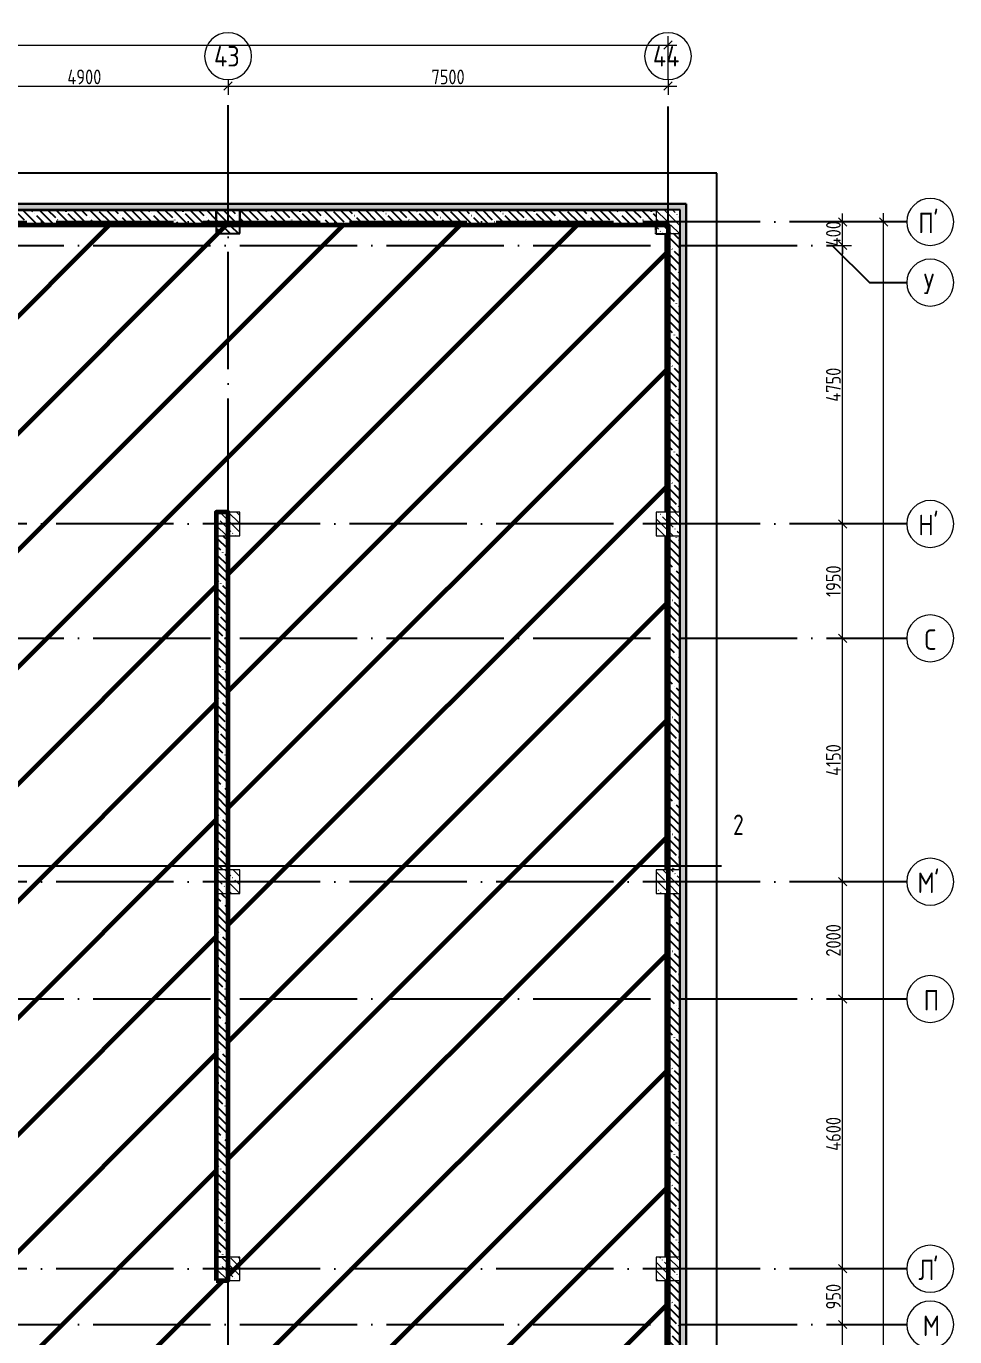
# Model space of a CAD drawing. Header units: millimetres. Extents: x -68946 to 288321, y -402657 to 324925.
# Drawn here: x 154565 to 170394, y 156962 to 179310 of the extents above; entities that cross this region are included whole.
import ezdxf

# ---------------------------------------------------------------- set-up
doc = ezdxf.new("R2010")
doc.units = ezdxf.units.MM
doc.linetypes.add('ADSK_Линия сетки', pattern=[2500, 2000, -250, 0, -250])
doc.linetypes.add('ADSK_Штриховая_ш3 п1_5', pattern=[22.5, 15, -7.5])
doc.layers.get('Defpoints').update_dxf_attribs({"color": 250})
for name, color, linetype, lineweight in [('3.4) ПТ-5         4 вып', 150, 'Continuous', 60), ('A-ANNO-DIMS', 250, 'Continuous', 9), ('A-DETL-1', 250, 'Continuous', 53), ('A-WALL', 250, 'Continuous', 9), ('A-WALL-1', 250, 'Continuous', 50), ('A-WALL-2', 250, 'Continuous', 5), ('G-ANNO-SYMB-3', 250, 'Continuous', 9), ('I-WALL-1', 250, 'Continuous', 5), ('S-COLS-1', 250, 'Continuous', 5), ('S-COLS-2', 250, 'Continuous', 5), ('Оси', 250, 'Continuous', 9), ('Оси-1', 250, 'ADSK_Линия сетки', 9)]:
    doc.layers.add(name, color=color, linetype=linetype, lineweight=lineweight)
doc.layers.add('A-AREA-1', color=4, linetype='ADSK_Штриховая_ш3 п1_5', lineweight=25, true_color=0x00ffff)
doc.styles.add('GOST Common', font='', dxfattribs={"width": 0.9, "height": 350})
doc.styles.add('GOST Common_1', font='', dxfattribs={"width": 0.9, "height": 250})
doc.styles.add('А3', font='ГОСТ тип А.ttf')
doc.styles.get('GOST Common').set_extended_font_data('GOST Common')
doc.styles.get('GOST Common_1').set_extended_font_data('GOST Common')
doc.dimstyles.new('ADSK_Основной_2_5_мм', dxfattribs={"dimscale": 304.8, "dimtxt": 0.824897, "dimasz": 0.463911, "dimexe": 0.492126, "dimexo": 0.001615, "dimgap": 0.098425, "dimtad": 1, "dimdec": 0, "dimlfac": 304.8, "dimdsep": 46, "dimtxsty": 'GOST Common_1', "dimblk1": 'OBLIQUE', "dimblk2": 'OBLIQUE', "dimsah": 1, "dimcen": 0.09, "dimdle": 0.492126, "dimazin": 0, "dimtfac": 1, "dimtdec": 4, "dimtix": 1, "dimtmove": 0, "dimatfit": 3, "dimfxl": 1, "dimtvp": 1, "dimtolj": 1, "dimtzin": 0, "dimlwd": 9, "dimlwe": 9, "dimarcsym": 2})
pattern_1 = [(135, (12755.58, 117197.27), (-142.5612, -142.5612), []), (135, (12898.14, 117197.27), (-142.5612, -142.5612), [252.016, -50.403, 3.353, -47.05])]
pattern_2 = [(0, (12755.58, 117197.27), (120.968, 69.841), [80.645, -161.29]), (120, (12755.58, 117197.27), (-120.96808, 69.84086), [80.645, -161.29]), (60, (12755.58, 117197.27), (-8e-05, 139.68186), [0, -161.29, 80.645, 0])]

# ---------------------------------------------------------------- blocks, each defined once
blk = doc.blocks.new('BSC_Колонна _Прямоугольная - 400x400-V16-АР1_Маркировочный план подвала_ Блок 2_ 3')
at = {"layer": 'S-COLS-1'}
h = blk.add_hatch(dxfattribs=at)
h.set_pattern_fill('FP_26', color=256, style=0, pattern_type=2)
h.set_pattern_definition([(135, (-152750, -58775), (-142.56192, -142.56192), []), (135, (-152607.44, -58775), (-142.56192, -142.56192), [252.016, -50.403, 3.353, -47.05])])
h.paths.add_polyline_path([(-200, -200), (200, -200), (200, 200), (-200, 200)])
at = {"layer": 'S-COLS-2'}
for p, q in [((200, 200), (-200, 200)), ((-200, 200), (-200, -200)), ((200, -200), (200, 200)), ((-200, -200), (200, -200))]:
    blk.add_line(p, q, dxfattribs=at)
blk = doc.blocks.new('BSC_Колонна _Прямоугольная - 400x400-V17-АР1_Маркировочный план подвала_ Блок 2_ 3')
at = {"layer": 'S-COLS-1'}
h = blk.add_hatch(dxfattribs=at)
h.set_pattern_fill('FP_27', color=256, style=0, pattern_type=2)
h.set_pattern_definition([(135, (-152750, -53625.12), (-142.56192, -142.56192), []), (135, (-152607.44, -53625.12), (-142.56192, -142.56192), [252.016, -50.403, 3.353, -47.05])])
h.paths.add_polyline_path([(-200, -200), (200, -200), (200, 200), (-200, 200), (-200, -46)])
at = {"layer": 'S-COLS-2'}
for p, q in [((200, 200), (-200, 200)), ((-200, 200), (-200, -200)), ((200, -200), (200, 200)), ((-200, -200), (200, -200))]:
    blk.add_line(p, q, dxfattribs=at)
blk = doc.blocks.new('BSC_Колонна _Прямоугольная - 400x400-V21-АР1_Маркировочный план подвала_ Блок 2_ 3')
at = {"layer": 'S-COLS-1'}
h = blk.add_hatch(dxfattribs=at)
h.set_pattern_fill('FP_31', color=256, style=0, pattern_type=2)
h.set_pattern_definition([(135, (-145250, -53625.12), (-142.56192, -142.56192), []), (135, (-145107.44, -53625.12), (-142.56192, -142.56192), [252.016, -50.403, 3.353, -47.05])])
h.paths.add_polyline_path([(-200, -200), (200, -200), (200, 200), (-200, 200), (-200, -46)])
at = {"layer": 'S-COLS-2'}
for p, q in [((200, 200), (-200, 200)), ((-200, 200), (-200, -200)), ((200, -200), (200, 200)), ((-200, -200), (200, -200))]:
    blk.add_line(p, q, dxfattribs=at)
blk = doc.blocks.new('BSC_Колонна _Прямоугольная - 400x400-V24-АР1_Маркировочный план подвала_ Блок 2_ 3')
at = {"layer": 'S-COLS-1'}
h = blk.add_hatch(dxfattribs=at)
h.set_pattern_fill('FP_34', color=256, style=0, pattern_type=2)
h.set_pattern_definition([(135, (-145250, -47525), (-142.56192, -142.56192), []), (135, (-145107.44, -47525), (-142.56192, -142.56192), [252.016, -50.403, 3.353, -47.05])])
h.paths.add_polyline_path([(-200, -200), (200, -200), (200, 200), (-200, 200)])
at = {"layer": 'S-COLS-2'}
for p, q in [((200, 200), (-200, 200)), ((-200, 200), (-200, -200)), ((200, -200), (200, 200)), ((-200, -200), (200, -200))]:
    blk.add_line(p, q, dxfattribs=at)
blk = doc.blocks.new('BSC_Колонна _Прямоугольная - 400x400-V91-АР1_Маркировочный план подвала_ Блок 2_ 3')
at = {"layer": 'S-COLS-1'}
h = blk.add_hatch(dxfattribs=at)
h.set_pattern_fill('FP_101', color=256, style=0, pattern_type=2)
h.set_pattern_definition([(135, (-152750, -40925), (-142.56192, -142.56192), []), (135, (-152607.44, -40925), (-142.56192, -142.56192), [252.016, -50.403, 3.353, -47.05])])
h.paths.add_polyline_path([(-200, -200), (200, -200), (200, 200), (-200, 200)])
at = {"layer": 'S-COLS-2'}
for p, q in [((200, 200), (-200, 200)), ((-200, 200), (-200, -200)), ((200, -200), (200, 200)), ((-200, -200), (200, -200))]:
    blk.add_line(p, q, dxfattribs=at)
blk = doc.blocks.new('BSC_Колонна _Прямоугольная - 400x400-V92-АР1_Маркировочный план подвала_ Блок 2_ 3')
at = {"layer": 'S-COLS-1'}
h = blk.add_hatch(dxfattribs=at)
h.set_pattern_fill('FP_102', color=256, style=0, pattern_type=2)
h.set_pattern_definition([(135, (-145250, -40925), (-142.56192, -142.56192), []), (135, (-145107.44, -40925), (-142.56192, -142.56192), [252.016, -50.403, 3.353, -47.05])])
h.paths.add_polyline_path([(-200, -200), (200, -200), (200, 200), (-200, 200)])
at = {"layer": 'S-COLS-2'}
for p, q in [((200, 200), (-200, 200)), ((-200, 200), (-200, -200)), ((200, -200), (200, 200)), ((-200, -200), (200, -200))]:
    blk.add_line(p, q, dxfattribs=at)
blk = doc.blocks.new('BSC_Колонна _Прямоугольная - 400x400-V93-АР1_Маркировочный план подвала_ Блок 2_ 3')
at = {"layer": 'S-COLS-1'}
h = blk.add_hatch(dxfattribs=at)
h.set_pattern_fill('FP_103', color=256, style=0, pattern_type=2)
h.set_pattern_definition([(135, (-152750, -47525), (-142.56192, -142.56192), []), (135, (-152607.44, -47525), (-142.56192, -142.56192), [252.016, -50.403, 3.353, -47.05])])
h.paths.add_polyline_path([(-200, -200), (200, -200), (200, 200), (-200, 200)])
at = {"layer": 'S-COLS-2'}
for p, q in [((200, 200), (-200, 200)), ((-200, 200), (-200, -200)), ((200, -200), (200, 200)), ((-200, -200), (200, -200))]:
    blk.add_line(p, q, dxfattribs=at)
blk = doc.blocks.new('Ось сетки - Круг_Ø8 мм-39983606-АР1_Маркировочный план подвала_ Блок 2_ 3')
at = {"layer": 'Оси'}
for start, end in [(360, 180), (180, 360)]:
    blk.add_arc((0, 0), 4, start, end, dxfattribs=at)
blk = doc.blocks.new('_Oblique')
at = {"color": 0, "linetype": 'ByBlock', "lineweight": -2}
blk.add_line((-0.5, -0.5), (0.5, 0.5), dxfattribs=at)
blk = doc.blocks.new('*D5602')
at = {"layer": 'A-ANNO-DIMS', "color": 0, "lineweight": 9, "transparency": 16777216}
for p, q in [((169181, 117072), (169181, 176122)), ((169081, 175972), (169331, 175972)), ((169081, 117222), (169331, 117222))]:
    blk.add_line(p, q, dxfattribs=at)
at = {"layer": 'Defpoints', "color": 0, "transparency": 16777216}
for p in [(169081, 175972), (169181, 175972), (169081, 117222)]:
    blk.add_point(p, dxfattribs=at)
at = {"layer": 'A-ANNO-DIMS', "color": 0, "lineweight": 9, "transparency": 16777216, "xscale": 141.4, "yscale": 141.4, "zscale": 141.4}
for p, rotation in [((169181, 175972), 90), ((169181, 117222), 270)]:
    blk.add_blockref('_Oblique', p, dxfattribs=dict(at, rotation=rotation))
at = {"layer": 'A-ANNO-DIMS', "color": 0, "lineweight": 25, "transparency": 16777216, "insert": (169025, 146597), "char_height": 251.4, "width": 946.05, "attachment_point": 5, "rotation": 90, "style": 'А3'}
blk.add_mtext('\\A1;58750', dxfattribs=at)
blk = doc.blocks.new('*D5620')
at = {"layer": 'A-ANNO-DIMS', "color": 0, "lineweight": 9, "transparency": 16777216}
for p, q in [((168381, 157172), (168631, 157172)), ((168481, 153072), (168481, 157322)), ((168381, 153222), (168631, 153222))]:
    blk.add_line(p, q, dxfattribs=at)
at = {"layer": 'Defpoints', "color": 0, "transparency": 16777216}
for p in [(168381, 157172), (168481, 157172), (168381, 153222)]:
    blk.add_point(p, dxfattribs=at)
at = {"layer": 'A-ANNO-DIMS', "color": 0, "lineweight": 9, "transparency": 16777216, "xscale": 141.4, "yscale": 141.4, "zscale": 141.4}
for p, rotation in [((168481, 157172), 90), ((168481, 153222), 270)]:
    blk.add_blockref('_Oblique', p, dxfattribs=dict(at, rotation=rotation))
at = {"layer": 'A-ANNO-DIMS', "color": 0, "lineweight": 25, "transparency": 16777216, "insert": (168325, 155197), "char_height": 251.4, "width": 756.84, "attachment_point": 5, "rotation": 90, "style": 'А3'}
blk.add_mtext('\\A1;3950', dxfattribs=at)
blk = doc.blocks.new('*D5621')
at = {"layer": 'A-ANNO-DIMS', "color": 0, "lineweight": 9, "transparency": 16777216}
for p, q in [((168481, 157022), (168481, 158272)), ((168381, 158122), (168631, 158122)), ((168381, 157172), (168631, 157172))]:
    blk.add_line(p, q, dxfattribs=at)
at = {"layer": 'Defpoints', "color": 0, "transparency": 16777216}
for p in [(168381, 158122), (168481, 158122), (168381, 157172)]:
    blk.add_point(p, dxfattribs=at)
at = {"layer": 'A-ANNO-DIMS', "color": 0, "lineweight": 9, "transparency": 16777216, "xscale": 141.4, "yscale": 141.4, "zscale": 141.4}
for p, rotation in [((168481, 158122), 90), ((168481, 157172), 270)]:
    blk.add_blockref('_Oblique', p, dxfattribs=dict(at, rotation=rotation))
at = {"layer": 'A-ANNO-DIMS', "color": 0, "lineweight": 25, "transparency": 16777216, "insert": (168325, 157647), "char_height": 251.4, "width": 567.63, "attachment_point": 5, "rotation": 90, "style": 'А3'}
blk.add_mtext('\\A1;950', dxfattribs=at)
blk = doc.blocks.new('*D5622')
at = {"layer": 'A-ANNO-DIMS', "color": 0, "lineweight": 9, "transparency": 16777216}
for p, q in [((168381, 162722), (168631, 162722)), ((168481, 157972), (168481, 162872)), ((168381, 158122), (168631, 158122))]:
    blk.add_line(p, q, dxfattribs=at)
at = {"layer": 'Defpoints', "color": 0, "transparency": 16777216}
for p in [(168381, 162722), (168481, 162722), (168381, 158122)]:
    blk.add_point(p, dxfattribs=at)
at = {"layer": 'A-ANNO-DIMS', "color": 0, "lineweight": 9, "transparency": 16777216, "xscale": 141.4, "yscale": 141.4, "zscale": 141.4}
for p, rotation in [((168481, 162722), 90), ((168481, 158122), 270)]:
    blk.add_blockref('_Oblique', p, dxfattribs=dict(at, rotation=rotation))
at = {"layer": 'A-ANNO-DIMS', "color": 0, "lineweight": 25, "transparency": 16777216, "insert": (168325, 160422), "char_height": 251.4, "width": 782.41, "attachment_point": 5, "rotation": 90, "style": 'А3'}
blk.add_mtext('\\A1;4600', dxfattribs=at)
blk = doc.blocks.new('*D5623')
at = {"layer": 'A-ANNO-DIMS', "color": 0, "lineweight": 9, "transparency": 16777216}
for p, q in [((168381, 164722), (168631, 164722)), ((168481, 162572), (168481, 164872)), ((168381, 162722), (168631, 162722))]:
    blk.add_line(p, q, dxfattribs=at)
at = {"layer": 'Defpoints', "color": 0, "transparency": 16777216}
for p in [(168381, 164722), (168481, 164722), (168381, 162722)]:
    blk.add_point(p, dxfattribs=at)
at = {"layer": 'A-ANNO-DIMS', "color": 0, "lineweight": 9, "transparency": 16777216, "xscale": 141.4, "yscale": 141.4, "zscale": 141.4}
for p, rotation in [((168481, 164722), 90), ((168481, 162722), 270)]:
    blk.add_blockref('_Oblique', p, dxfattribs=dict(at, rotation=rotation))
at = {"layer": 'A-ANNO-DIMS', "color": 0, "lineweight": 25, "transparency": 16777216, "insert": (168325, 163722), "char_height": 251.4, "width": 756.84, "attachment_point": 5, "rotation": 90, "style": 'А3'}
blk.add_mtext('\\A1;2000', dxfattribs=at)
blk = doc.blocks.new('*D5624')
at = {"layer": 'A-ANNO-DIMS', "color": 0, "lineweight": 9, "transparency": 16777216}
for p, q in [((168481, 164572), (168481, 169022)), ((168381, 168872), (168631, 168872)), ((168381, 164722), (168631, 164722))]:
    blk.add_line(p, q, dxfattribs=at)
at = {"layer": 'Defpoints', "color": 0, "transparency": 16777216}
for p in [(168381, 168872), (168481, 168872), (168381, 164722)]:
    blk.add_point(p, dxfattribs=at)
at = {"layer": 'A-ANNO-DIMS', "color": 0, "lineweight": 9, "transparency": 16777216, "xscale": 141.4, "yscale": 141.4, "zscale": 141.4}
for p, rotation in [((168481, 168872), 90), ((168481, 164722), 270)]:
    blk.add_blockref('_Oblique', p, dxfattribs=dict(at, rotation=rotation))
at = {"layer": 'A-ANNO-DIMS', "color": 0, "lineweight": 25, "transparency": 16777216, "insert": (168325, 166797), "char_height": 251.4, "width": 726.16, "attachment_point": 5, "rotation": 90, "style": 'А3'}
blk.add_mtext('\\A1;4150', dxfattribs=at)
blk = doc.blocks.new('*D5625')
at = {"layer": 'A-ANNO-DIMS', "color": 0, "lineweight": 9, "transparency": 16777216}
for p, q in [((168481, 168722), (168481, 170972)), ((168381, 170822), (168631, 170822)), ((168381, 168872), (168631, 168872))]:
    blk.add_line(p, q, dxfattribs=at)
at = {"layer": 'Defpoints', "color": 0, "transparency": 16777216}
for p in [(168381, 170822), (168481, 170822), (168381, 168872)]:
    blk.add_point(p, dxfattribs=at)
at = {"layer": 'A-ANNO-DIMS', "color": 0, "lineweight": 9, "transparency": 16777216, "xscale": 141.4, "yscale": 141.4, "zscale": 141.4}
for p, rotation in [((168481, 170822), 90), ((168481, 168872), 270)]:
    blk.add_blockref('_Oblique', p, dxfattribs=dict(at, rotation=rotation))
at = {"layer": 'A-ANNO-DIMS', "color": 0, "lineweight": 25, "transparency": 16777216, "insert": (168325, 169847), "char_height": 251.4, "width": 700.59, "attachment_point": 5, "rotation": 90, "style": 'А3'}
blk.add_mtext('\\A1;1950', dxfattribs=at)
blk = doc.blocks.new('*D5626')
at = {"layer": 'A-ANNO-DIMS', "color": 0, "lineweight": 9, "transparency": 16777216}
for p, q in [((168481, 170672), (168481, 175722)), ((168307, 175572), (168631, 175572)), ((168381, 170822), (168631, 170822))]:
    blk.add_line(p, q, dxfattribs=at)
at = {"layer": 'Defpoints', "color": 0, "transparency": 16777216}
for p in [(168306, 175572), (168481, 175572), (168381, 170822)]:
    blk.add_point(p, dxfattribs=at)
at = {"layer": 'A-ANNO-DIMS', "color": 0, "lineweight": 9, "transparency": 16777216, "xscale": 141.4, "yscale": 141.4, "zscale": 141.4}
for p, rotation in [((168481, 175572), 90), ((168481, 170822), 270)]:
    blk.add_blockref('_Oblique', p, dxfattribs=dict(at, rotation=rotation))
at = {"layer": 'A-ANNO-DIMS', "color": 0, "lineweight": 25, "transparency": 16777216, "insert": (168325, 173197), "char_height": 251.4, "width": 782.41, "attachment_point": 5, "rotation": 90, "style": 'А3'}
blk.add_mtext('\\A1;4750', dxfattribs=at)
blk = doc.blocks.new('*D5627')
at = {"layer": 'A-ANNO-DIMS', "color": 0, "lineweight": 9, "transparency": 16777216}
for p, q in [((168481, 175972), (168481, 176114)), ((168381, 175972), (168631, 175972)), ((168481, 175572), (168481, 175972)), ((168307, 175572), (168631, 175572)), ((168481, 175572), (168481, 175431))]:
    blk.add_line(p, q, dxfattribs=at)
at = {"layer": 'Defpoints', "color": 0, "transparency": 16777216}
for p in [(168381, 175972), (168481, 175972), (168306, 175572)]:
    blk.add_point(p, dxfattribs=at)
at = {"layer": 'A-ANNO-DIMS', "color": 0, "lineweight": 9, "transparency": 16777216, "xscale": 141.4, "yscale": 141.4, "zscale": 141.4}
for p, rotation in [((168481, 175972), 270), ((168481, 175572), 90)]:
    blk.add_blockref('_Oblique', p, dxfattribs=dict(at, rotation=rotation))
at = {"layer": 'A-ANNO-DIMS', "color": 0, "lineweight": 25, "transparency": 16777216, "insert": (168325, 175772), "char_height": 251.4, "width": 593.2, "attachment_point": 5, "rotation": 90, "style": 'А3'}
blk.add_mtext('\\A1;400', dxfattribs=at)
blk = doc.blocks.new('*D5654')
at = {"layer": 'A-ANNO-DIMS', "color": 0, "lineweight": 9, "transparency": 16777216}
for p, q in [((153106, 178388), (153106, 178139)), ((158006, 178388), (158006, 178139)), ((152956, 178289), (158156, 178289))]:
    blk.add_line(p, q, dxfattribs=at)
at = {"layer": 'Defpoints', "color": 0, "transparency": 16777216}
for p in [(153106, 178389), (158006, 178389), (158006, 178289)]:
    blk.add_point(p, dxfattribs=at)
at = {"layer": 'A-ANNO-DIMS', "color": 0, "lineweight": 9, "transparency": 16777216, "xscale": 141.4, "yscale": 141.4, "zscale": 141.4, "rotation": 180}
blk.add_blockref('_Oblique', (153106, 178289), dxfattribs=at)
at = {"layer": 'A-ANNO-DIMS', "color": 0, "lineweight": 9, "transparency": 16777216, "xscale": 141.4, "yscale": 141.4, "zscale": 141.4}
blk.add_blockref('_Oblique', (158006, 178289), dxfattribs=at)
at = {"layer": 'A-ANNO-DIMS', "color": 0, "lineweight": 25, "transparency": 16777216, "insert": (155556, 178445), "char_height": 251.4, "width": 782.41, "attachment_point": 5, "style": 'А3'}
blk.add_mtext('\\A1;4900', dxfattribs=at)
blk = doc.blocks.new('*D5655')
at = {"layer": 'A-ANNO-DIMS', "color": 0, "lineweight": 9, "transparency": 16777216}
for p, q in [((158006, 178388), (158006, 178139)), ((165506, 178388), (165506, 178139)), ((157856, 178289), (165656, 178289))]:
    blk.add_line(p, q, dxfattribs=at)
at = {"layer": 'Defpoints', "color": 0, "transparency": 16777216}
for p in [(158006, 178389), (165506, 178389), (165506, 178289)]:
    blk.add_point(p, dxfattribs=at)
at = {"layer": 'A-ANNO-DIMS', "color": 0, "lineweight": 9, "transparency": 16777216, "xscale": 141.4, "yscale": 141.4, "zscale": 141.4, "rotation": 180}
blk.add_blockref('_Oblique', (158006, 178289), dxfattribs=at)
at = {"layer": 'A-ANNO-DIMS', "color": 0, "lineweight": 9, "transparency": 16777216, "xscale": 141.4, "yscale": 141.4, "zscale": 141.4}
blk.add_blockref('_Oblique', (165506, 178289), dxfattribs=at)
at = {"layer": 'A-ANNO-DIMS', "color": 0, "lineweight": 25, "transparency": 16777216, "insert": (161756, 178445), "char_height": 251.4, "width": 756.84, "attachment_point": 5, "style": 'А3'}
blk.add_mtext('\\A1;7500', dxfattribs=at)
blk = doc.blocks.new('*D5656')
at = {"layer": 'A-ANNO-DIMS', "color": 0, "lineweight": 9, "transparency": 16777216}
for p, q in [((81906, 177130), (81906, 179139)), ((165506, 178400), (165506, 179139)), ((81756, 178989), (165656, 178989))]:
    blk.add_line(p, q, dxfattribs=at)
at = {"layer": 'Defpoints', "color": 0, "transparency": 16777216}
for p in [(165506, 178989), (165506, 178399), (81906, 177129)]:
    blk.add_point(p, dxfattribs=at)
at = {"layer": 'A-ANNO-DIMS', "color": 0, "lineweight": 9, "transparency": 16777216, "xscale": 141.4, "yscale": 141.4, "zscale": 141.4, "rotation": 180}
blk.add_blockref('_Oblique', (81906, 178989), dxfattribs=at)
at = {"layer": 'A-ANNO-DIMS', "color": 0, "lineweight": 9, "transparency": 16777216, "xscale": 141.4, "yscale": 141.4, "zscale": 141.4}
blk.add_blockref('_Oblique', (165506, 178989), dxfattribs=at)
at = {"layer": 'A-ANNO-DIMS', "color": 0, "lineweight": 25, "transparency": 16777216, "insert": (123706, 179145), "char_height": 251.4, "width": 946.05, "attachment_point": 5, "style": 'А3'}
blk.add_mtext('\\A1;83600', dxfattribs=at)

msp = doc.modelspace()

# ---------------------------------------------------------------- hatches: boundary and pattern name
at = {"layer": '3.4) ПТ-5         4 вып'}
h = msp.add_hatch(dxfattribs=at)
h.set_pattern_fill('ANSI31', color=256, scale=444)
h.paths.add_polyline_path([(165505.5794, 175922.2725), (153204.5565, 175922.2725), (153204.5565, 167092.2731), (149255.5794, 167092.2731), (149255.5784, 175522.2725), (135005.5883, 175522.2725), (135005.5883, 173822.2731), (130555.579, 173822.2731), (130555.579, 175522.2731), (121455.5793, 175522.2731), (121455.5793, 175716.2262), (106155.5788, 175716.2262), (106155.5788, 166612.2956), (110205.5784, 166612.2956), (110205.5784, 156972.2956), (113915.5784, 156952.2731), (113915.5784, 153345.7592), (117855.579, 153345.7592), (117855.579, 136622.2725), (127015.579, 136622.2725), (127015.579, 133327.2725), (128505.579, 133322.2725), (128505.579, 127472.2731), (133700.8917, 127472.2731), (133700.8917, 142722.2735), (146655.5784, 142722.2735), (146655.5784, 139012.2735), (149375.5784, 139012.2735), (149375.5784, 130197.2725), (153220.5784, 130197.2725), (153220.5784, 117287.2731), (157805.5794, 117272.2731), (157805.5784, 128892.2731), (165505.5794, 128892.2731)])
h.paths.add_polyline_path([(131455.5794, 162522.2404), (131855.5794, 162522.2404), (131855.5794, 145322.2729), (131455.5794, 145322.2729)], flags=16)
h.paths.add_polyline_path([(137205.5784, 162322.241), (137205.5784, 162522.2404), (153005.5784, 162522.2404), (153005.5784, 162522.241), (153205.5784, 162522.241), (153205.5784, 145322.2725), (153005.5784, 145322.2725), (153005.5784, 150522.2404), (149255.5794, 150522.2404), (149255.5794, 150722.2404), (153005.5784, 150722.2404), (153005.5784, 154752.4235), (149255.5784, 154752.4235), (149255.5784, 154952.4235), (153005.5784, 154952.4235), (153005.5784, 159702.2731), (149055.5784, 159702.2731), (149055.5784, 159902.2731), (153005.5784, 159902.2731), (153005.5784, 162322.241)], flags=16)
h.paths.add_polyline_path([(136905.5789, 145522.2729), (149255.5784, 145522.2729), (149255.5784, 147472.2729), (152482.3145, 147472.2729), (152482.3145, 145322.2725), (149255.5784, 145322.2725), (136905.5789, 145322.2725)], flags=16)
h.paths.add_polyline_path([(149255.5784, 140862.2725), (153005.5774, 140862.2725), (153005.5774, 140662.2725), (149255.5784, 140662.2725)], flags=16)
h.paths.add_polyline_path([(157805.5794, 171022.3919), (158005.5794, 171022.3919), (158005.5794, 157922.2725), (157805.5794, 157922.2725)], flags=16)
at = {"layer": 'A-WALL', "lineweight": 25}
for points in [[(165305.5794, 176172.2725), (165705.5577, 176172.2725), (165705.5577, 176180.2725), (149247.5784, 176180.2725), (149247.5784, 176172.2725), (162404.6285, 176172.2725)], [(165705.5794, 117014.2731), (165713.5577, 117014.2731), (165713.5577, 176180.2725), (165705.5577, 176180.2725), (165705.5577, 117014.2731)]]:
    msp.add_hatch(color=256, dxfattribs=at).paths.add_polyline_path(points)
at = {"layer": 'A-WALL-2', "lineweight": 25}
h = msp.add_hatch(dxfattribs=at)
h.set_pattern_fill('FP_3', color=256, style=0, pattern_type=2)
h.set_pattern_definition(pattern_2)
h.paths.add_polyline_path([(165705.5577, 176180.2725), (165713.5577, 176180.2725), (165713.5577, 176282.2725), (165705.5577, 176282.2725), (165705.5577, 176280.2725), (149147.5784, 176280.2725), (149147.5784, 176180.2725), (162404.6285, 176180.2725)])
h = msp.add_hatch(dxfattribs=at)
h.set_pattern_fill('FP_3', color=256, style=0, pattern_type=2)
h.set_pattern_definition(pattern_2)
h.paths.add_polyline_path([(165713.5577, 116914.2731), (165813.5577, 116914.2731), (165813.5577, 176280.2725), (165713.5577, 176280.2725), (165713.5577, 117014.2731)])
at = {"layer": 'I-WALL-1', "lineweight": 25}
h = msp.add_hatch(dxfattribs=at)
h.set_pattern_fill('FP_1', color=256, style=0, pattern_type=2)
h.set_pattern_definition(pattern_1)
h.paths.add_polyline_path([(157805.5784, 175922.2725), (157805.5784, 176172.2725), (149255.5784, 176172.2725), (149255.5784, 175922.2725), (156896.4971, 175922.2725)])
h = msp.add_hatch(dxfattribs=at)
h.set_pattern_fill('FP_1', color=256, style=0, pattern_type=2)
h.set_pattern_definition(pattern_1)
h.paths.add_polyline_path([(165305.5784, 175922.2725), (165305.5784, 176172.2725), (158205.5784, 176172.2725), (158205.5784, 175922.2725), (162404.6285, 175922.2725)])
h = msp.add_hatch(dxfattribs=at)
h.set_pattern_fill('FP_1', color=256, style=0, pattern_type=2)
h.set_pattern_definition(pattern_1)
h.paths.add_polyline_path([(165705.5577, 171022.3919), (165705.5577, 175772.2725), (165455.5577, 175772.2725), (165455.5577, 171022.3919)])
h = msp.add_hatch(dxfattribs=at)
h.set_pattern_fill('FP_1', color=256, style=0, pattern_type=2)
h.set_pattern_definition(pattern_1)
h.paths.add_polyline_path([(158005.5784, 158327.2725), (158005.5784, 164522.2725), (157805.5794, 164522.2725), (157805.5784, 158327.2725)])
h.paths.add_polyline_path([(157805.5794, 164922.2725), (158005.5784, 164922.2725), (158005.5784, 170622.3919), (157805.5794, 170622.3919)])
h = msp.add_hatch(dxfattribs=at)
h.set_pattern_fill('FP_1', color=256, style=0, pattern_type=2)
h.set_pattern_definition(pattern_1)
h.paths.add_polyline_path([(165705.5577, 164922.2725), (165705.5577, 170622.3919), (165455.5577, 170622.3919), (165455.5577, 164922.2725)])
h = msp.add_hatch(dxfattribs=at)
h.set_pattern_fill('FP_1', color=256, style=0, pattern_type=2)
h.set_pattern_definition(pattern_1)
h.paths.add_polyline_path([(165705.5577, 158322.2725), (165705.5577, 164522.2725), (165455.5577, 164522.2725), (165455.5577, 158322.2725)])
h = msp.add_hatch(dxfattribs=at)
h.set_pattern_fill('FP_1', color=256, style=0, pattern_type=2)
h.set_pattern_definition(pattern_1)
h.paths.add_polyline_path([(165705.5577, 153422.3047), (165705.5577, 157922.2725), (165455.5577, 157922.2725), (165455.5577, 153422.3047)])
at = {"layer": 'S-COLS-1', "lineweight": 25}
h = msp.add_hatch(dxfattribs=at)
h.set_pattern_fill('FP_1', color=256, style=0, pattern_type=2)
h.set_pattern_definition(pattern_1)
h.paths.add_polyline_path([(157805.5794, 175772.2725), (158205.5794, 175772.2725), (158205.5794, 176172.2725), (157805.5794, 176172.2725)])

# ---------------------------------------------------------------- linework, layer by layer
at = {"layer": '3.4) ПТ-5         4 вып'}
msp.add_lwpolyline([(106155.5788, 175716.2262), (121455.5793, 175716.2262), (121455.5793, 175522.2731), (130555.579, 175522.2731), (130555.579, 173822.2731), (135005.5883, 173822.2731), (135005.5883, 175522.2725), (149255.5784, 175522.2725), (149255.5794, 167092.2731), (153204.5565, 167092.2731), (153204.5565, 175922.2725), (165505.5794, 175922.2725), (165505.5794, 128892.2731)], dxfattribs=at)
msp.add_lwpolyline([(157805.5794, 157922.2725), (158005.5794, 157922.2725), (158005.5794, 171022.3919), (157805.5794, 171022.3919)], close=True, dxfattribs=at)
at = {"layer": 'A-AREA-1', "lineweight": 25}
for p, q in [((165295.5784, 175917.2725), (165295.5784, 175767.2725)), ((165295.5784, 175767.2725), (165295.5784, 175917.2725)), ((165450.5577, 175762.2725), (165300.5784, 175762.2725))]:
    msp.add_line(p, q, dxfattribs=at)
at = {"layer": 'A-DETL-1', "lineweight": 25}
for p, q in [((166335.5577, 176802.2725), (148625.5784, 176802.2725)), ((166335.5577, 116392.2731), (166335.5577, 176802.2725)), ((149145.5784, 176282.2725), (165815.5577, 176282.2725)), ((165815.5577, 176282.2725), (165815.5577, 116912.2731))]:
    msp.add_line(p, q, dxfattribs=at)
at = {"layer": 'A-WALL-1', "lineweight": 25}
for p, q in [((165815.5577, 176280.2725), (149145.5784, 176280.2725)), ((165713.5577, 176180.2725), (149247.5784, 176180.2725)), ((149255.5784, 176172.2725), (165305.5794, 176172.2725)), ((157805.5784, 175922.2725), (157805.5784, 176172.2725)), ((158205.5784, 176172.2725), (158205.5784, 175922.2725)), ((165713.5577, 176282.2725), (165713.5577, 176280.2725)), ((165713.5577, 117014.2731), (165713.5577, 176180.2725)), ((165813.5577, 116912.2731), (165813.5577, 176282.2725)), ((149455.5784, 175922.2725), (157805.5784, 175922.2725)), ((158205.5784, 175922.2725), (165305.5784, 175922.2725)), ((165455.5577, 175772.2725), (165455.5577, 171022.3919)), ((165705.5577, 171022.3919), (165705.5577, 175772.2725)), ((165705.5577, 175772.2725), (165705.5577, 171022.3919)), ((157805.5784, 170622.3919), (157805.5784, 164922.2725)), ((158005.5784, 164922.2725), (158005.5784, 170622.3919)), ((165455.5577, 170622.3919), (165455.5577, 164922.2725)), ((165705.5577, 170622.3919), (165705.5577, 164922.2725)), ((165705.5577, 164922.2725), (165705.5577, 170622.3919)), ((157805.5784, 164522.2725), (157805.5784, 158327.2725)), ((158005.5784, 158327.2725), (158005.5784, 164522.2725)), ((165455.5577, 164522.2725), (165455.5577, 158322.2725)), ((165705.5577, 158322.2725), (165705.5577, 164522.2725)), ((157805.5784, 158327.2725), (158005.5784, 158327.2725)), ((165455.5577, 157922.2725), (165455.5577, 153422.3047)), ((165705.5577, 157922.2725), (165705.5577, 153422.3047)), ((165705.5577, 153422.3047), (165705.5577, 157922.2725))]:
    msp.add_line(p, q, dxfattribs=at)
at = {"layer": 'G-ANNO-SYMB-3', "lineweight": 25}
msp.add_line((137953.6134, 164995.4073), (166415.7467, 164995.4073), dxfattribs=at)
at = {"layer": 'S-COLS-2', "lineweight": 25}
for p, q in [((158205.5794, 176172.2725), (157805.5794, 176172.2725)), ((157805.5794, 176172.2725), (157805.5794, 175772.2725)), ((158205.5794, 175922.2725), (158205.5794, 176172.2725)), ((158205.5794, 175772.2725), (158205.5794, 175922.2725)), ((157805.5794, 175772.2725), (158205.5794, 175772.2725))]:
    msp.add_line(p, q, dxfattribs=at)
at = {"layer": 'Оси', "lineweight": 25}
for p, q in [((168306.458, 175572.2725), (168941.458, 174937.2725)), ((168941.458, 174937.2725), (169576.458, 174937.2725))]:
    msp.add_line(p, q, dxfattribs=at)
at = {"layer": 'Оси-1', "lineweight": 25}
for p, q in [((158005.5794, 113458.4326), (158005.5794, 178399.2771)), ((165505.5794, 113438.4326), (165505.5794, 178399.2771)), ((169576.458, 175972.2725), (112075.5784, 175972.2725)), ((78205.6799, 175572.2725), (168306.458, 175572.2725)), ((169576.458, 170822.3919), (112075.5784, 170822.3919)), ((78205.6799, 168872.2725), (169576.458, 168872.2725)), ((169576.458, 164722.3322), (112075.5784, 164722.3322)), ((78205.6799, 162722.2725), (169576.458, 162722.2725)), ((169576.458, 158122.3925), (112075.5784, 158122.3925)), ((78205.6799, 157172.2725), (169576.458, 157172.2725))]:
    msp.add_line(p, q, dxfattribs=at)

# ---------------------------------------------------------------- block references
at = {"layer": 'S-COLS-2', "lineweight": 25}
for name, p in [('BSC_Колонна _Прямоугольная - 400x400-V16-АР1_Маркировочный план подвала_ Блок 2_ 3', (165505.5794, 175972.2725)), ('BSC_Колонна _Прямоугольная - 400x400-V21-АР1_Маркировочный план подвала_ Блок 2_ 3', (158005.5794, 170822.3919)), ('BSC_Колонна _Прямоугольная - 400x400-V17-АР1_Маркировочный план подвала_ Блок 2_ 3', (165505.5794, 170822.3919)), ('BSC_Колонна _Прямоугольная - 400x400-V24-АР1_Маркировочный план подвала_ Блок 2_ 3', (158005.5794, 164722.2725)), ('BSC_Колонна _Прямоугольная - 400x400-V93-АР1_Маркировочный план подвала_ Блок 2_ 3', (165505.5794, 164722.2725)), ('BSC_Колонна _Прямоугольная - 400x400-V92-АР1_Маркировочный план подвала_ Блок 2_ 3', (158005.5794, 158122.2725)), ('BSC_Колонна _Прямоугольная - 400x400-V91-АР1_Маркировочный план подвала_ Блок 2_ 3', (165505.5794, 158122.2725))]:
    msp.add_blockref(name, p, dxfattribs=at)
at = {"layer": 'Оси', "lineweight": 25, "xscale": 99.99999999999993, "yscale": 99.99999999999993, "zscale": 99.99999999999993}
for p in [(158005.5794, 178799.2771), (165505.5794, 178799.2771)]:
    msp.add_blockref('Ось сетки - Круг_Ø8 мм-39983606-АР1_Маркировочный план подвала_ Блок 2_ 3', p, dxfattribs=at)
for p, rotation in [((169976.458, 175972.2725), 89.9999999999998), ((169976.458, 174937.2725), 269.9999999999994), ((169976.458, 170822.3919), 89.9999999999998), ((169976.458, 168872.2725), 269.9999999999994), ((169976.458, 164722.3322), 89.9999999999998), ((169976.458, 162722.2725), 269.9999999999994), ((169976.458, 158122.3925), 89.9999999999998), ((169976.458, 157172.2725), 269.9999999999994)]:
    msp.add_blockref('Ось сетки - Круг_Ø8 мм-39983606-АР1_Маркировочный план подвала_ Блок 2_ 3', p, dxfattribs=dict(at, rotation=rotation))

# ---------------------------------------------------------------- texts
at = {"layer": 'G-ANNO-SYMB-3', "lineweight": 25, "insert": (166614.1831, 165867.7131), "char_height": 350, "width": 243.713, "attachment_point": 1, "style": 'GOST Common_1'}
msp.add_mtext('\\fGOST Common|b0|i0|c204|p34|;\\W.8;2', dxfattribs=at)
at = {"layer": 'Оси', "lineweight": 25, "char_height": 350, "attachment_point": 1, "style": 'GOST Common'}
for s, insert, width in [('43', (157766.6988, 178971.8105), 577.215), ('44', (165248.6988, 178971.8105), 620.506125), ('\\fGOST Common|b0|i0|c204|p34|;\\W.9;П', (169771.1809, 176129.4981), 310.253062), ("\\fGOST Common|b0|i0|c204|p34|;\\W.9;'", (170027.1652, 176129.4981), 137.088562), ('\\fGOST Common|b0|i0|c204|p34|;\\W.9;У', (169863.1351, 175089.8595), 310.253062), ('\\fGOST Common|b0|i0|c204|p34|;\\W.9;Н', (169771.1809, 170979.6175), 310.253062), ("\\fGOST Common|b0|i0|c204|p34|;\\W.9;'", (170027.1652, 170979.6175), 137.088562), ('\\fGOST Common|b0|i0|c204|p34|;\\W.9;С', (169877.9851, 169024.8595), 274.177125), ("\\fGOST Common|b0|i0|c204|p34|;\\W.9;'", (170042.0809, 164879.5578), 137.088562), ('\\fGOST Common|b0|i0|c204|p34|;\\W.9;М', (169756.3309, 164879.5578), 346.329), ('\\fGOST Common|b0|i0|c204|p34|;\\W.9;П', (169863.1351, 162874.8595), 310.253062), ('\\fGOST Common|b0|i0|c204|p34|;\\W.9;Л', (169774.3309, 158279.6181), 303.037875), ("\\fGOST Common|b0|i0|c204|p34|;\\W.9;'", (170024.3621, 158279.6181), 137.088562), ('\\fGOST Common|b0|i0|c204|p34|;\\W.9;М', (169848.2851, 157324.8595), 346.329)]:
    msp.add_mtext(s, dxfattribs=dict(at, insert=insert, width=width))

# ---------------------------------------------------------------- dimensions: what is measured, and where the dimension line sits
at = {"layer": 'A-ANNO-DIMS', "lineweight": 25}
for base, p1, p2, override, picture, middle in [((165505.5794, 178988.8443), (81905.5784, 177129.2771), (165505.5794, 178399.2771), {"dimlfac": 1, "dimpost": '<>', "dimtxsty": 'А3', "dimfxl": 83609.646974}, '*D5656', (123705.5789, 179144.5587)), ((158005.5794, 178288.8443), (153105.5794, 178388.8292), (158005.5794, 178388.8292), {"dimlfac": 1, "dimpost": '<>', "dimtxsty": 'А3', "dimfxl": 4900}, '*D5654', (155555.5794, 178444.5587)), ((165505.5794, 178288.8443), (158005.5794, 178388.8292), (165505.5794, 178388.8292), {"dimlfac": 1, "dimpost": '<>', "dimtxsty": 'А3', "dimfxl": 7500}, '*D5655', (161755.5794, 178444.5587))]:
    dim = msp.add_linear_dim(base=base, p1=p1, p2=p2, dimstyle='ADSK_Основной_2_5_мм', override=override, dxfattribs=at)
    dim.commit()
    dim.dimension.update_dxf_attribs({"geometry": picture, "text_midpoint": middle})
for base, p1, p2, override, picture, middle in [((168480.8919, 175972.2725), (168306.458, 175572.2725), (168380.907, 175972.2725), {"dimlfac": 1, "dimpost": '<>', "dimtxsty": 'А3', "dimfxl": 406.869333}, '*D5627', (168325.1775, 175772.2725)), ((169180.8919, 175972.2725), (169080.907, 117222.2725), (169080.907, 175972.2725), {"dimlfac": 1, "dimpost": '<>', "dimtxsty": 'А3', "dimfxl": 58750}, '*D5602', (169025.1775, 146597.2725)), ((168480.8919, 175572.2725), (168380.907, 170822.3919), (168306.458, 175572.2725), {"dimlfac": 1, "dimpost": '<>', "dimtxsty": 'А3', "dimfxl": 4750.464083}, '*D5626', (168325.1775, 173197.3322)), ((168480.8919, 170822.3919), (168380.907, 168872.2725), (168380.907, 170822.3919), {"dimlfac": 1, "dimpost": '<>', "dimtxsty": 'А3', "dimfxl": 1950.119334}, '*D5625', (168325.1775, 169847.3322)), ((168480.8919, 168872.2725), (168380.907, 164722.3322), (168380.907, 168872.2725), {"dimlfac": 1, "dimpost": '<>', "dimtxsty": 'А3', "dimfxl": 4149.940333}, '*D5624', (168325.1775, 166797.3024)), ((168480.8919, 164722.3322), (168380.907, 162722.2725), (168380.907, 164722.3322), {"dimlfac": 1, "dimpost": '<>', "dimtxsty": 'А3', "dimfxl": 2000.059667}, '*D5623', (168325.1775, 163722.3024)), ((168480.8919, 162722.2725), (168380.907, 158122.3925), (168380.907, 162722.2725), {"dimlfac": 1, "dimpost": '<>', "dimtxsty": 'А3', "dimfxl": 4599.88008}, '*D5622', (168325.1775, 160422.3325)), ((168480.8919, 158122.3925), (168380.907, 157172.2725), (168380.907, 158122.3925), {"dimlfac": 1, "dimpost": '<>', "dimtxsty": 'А3', "dimfxl": 950.11992}, '*D5621', (168325.1775, 157647.3325)), ((168480.8919, 157172.2725), (168380.907, 153222.4235), (168380.907, 157172.2725), {"dimlfac": 1, "dimpost": '<>', "dimtxsty": 'А3', "dimfxl": 3949.84909}, '*D5620', (168325.1775, 155197.348))]:
    dim = msp.add_linear_dim(base=base, p1=p1, p2=p2, angle=90, dimstyle='ADSK_Основной_2_5_мм', override=override, dxfattribs=at)
    dim.commit()
    dim.dimension.update_dxf_attribs({"geometry": picture, "text_midpoint": middle})

doc.saveas('drawing.dxf')
